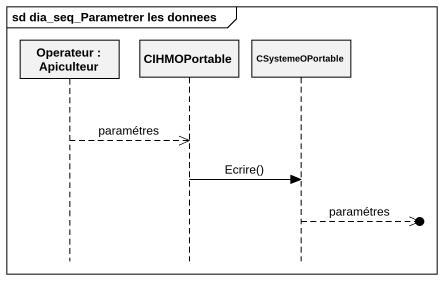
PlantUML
@startuml
mainframe sd dia_seq_Parametrer les donnees
hide footbox
participant "Operateur : Apiculteur" as Operateur
participant CIHMOPortable
participant CSystemeOPortable

Operateur -->> CIHMOPortable : paramétres
CIHMOPortable -> CSystemeOPortable : Ecrire()
CSystemeOPortable -->>o] : paramétres
@enduml
